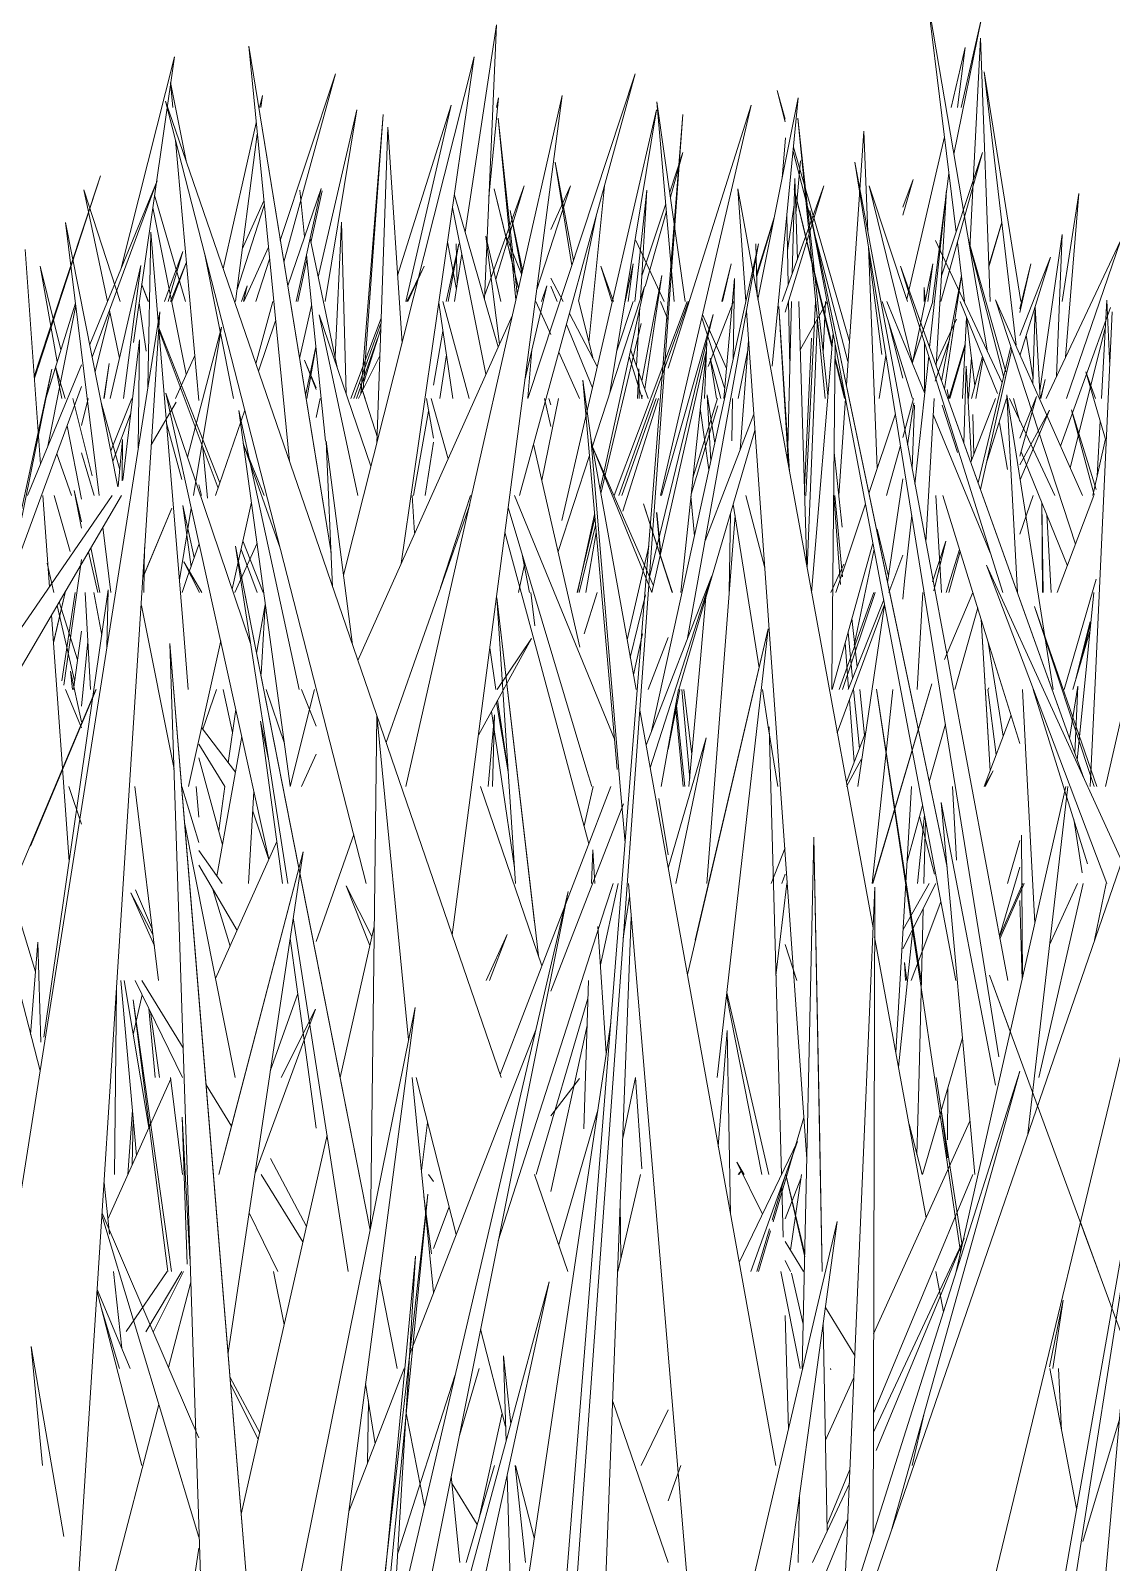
# Model space of a CAD drawing. Header units: millimetres. Extents: x -9575 to 27274, y -4387 to 11354.
# Drawn here: x -6081.56 to -6050.8, y 3072.07 to 3115.64 of the extents above; entities that cross this region are included whole.
import ezdxf

# ---------------------------------------------------------------- set-up
doc = ezdxf.new("R2010")
doc.units = ezdxf.units.MM
doc.layers.add('G-IMPT', color=8, linetype='Continuous', lineweight=9)

# ---------------------------------------------------------------- blocks, each defined once
blk = doc.blocks.new('Grass Array - 25_dwg-V14-North')
at = {"layer": 'G-IMPT'}
for p, q in [((-6075.496, 3107.931), (-6074.794, 3109.48)), ((-6077.753, 3107.931), (-6077.231, 3109.353)), ((-6077.649, 3107.931), (-6077.231, 3109.353)), ((-6077.576, 3107.931), (-6077.132, 3109.035)), ((-6077.539, 3107.931), (-6077.132, 3109.035)), ((-6075.156, 3107.931), (-6074.761, 3109.135)), ((-6079.279, 3103.69), (-6078.684, 3105.172)), ((-6079.218, 3103.382), (-6078.712, 3104.753))]:
    blk.add_line(p, q, dxfattribs=at)
blk = doc.blocks.new('Grass Array - 25_dwg-V15-North')
at = {"layer": 'G-IMPT'}
for p, q in [((-6055.223, 3109.909), (-6056.036, 3116.557)), ((-6054.329, 3106.499), (-6056.036, 3116.557)), ((-6069.197, 3109.907), (-6068.307, 3115.803)), ((-6068.646, 3107.999), (-6068.307, 3115.803)), ((-6054.963, 3115.158), (-6055.36, 3113.449)), ((-6054.963, 3115.158), (-6055.184, 3113.449)), ((-6054.529, 3115.423), (-6054.83, 3109.453)), ((-6054.83, 3109.453), (-6054.529, 3115.423)), ((-6054.529, 3115.423), (-6054.256, 3107.931)), ((-6054.42, 3114.471), (-6053.513, 3106.692)), ((-6054.42, 3114.471), (-6053.381, 3107.931)), ((-6077.518, 3113.449), (-6077.582, 3114.165)), ((-6077.135, 3111.931), (-6077.582, 3114.165)), ((-6060.316, 3113.932), (-6060.083, 3113.043)), ((-6060.316, 3113.932), (-6060.083, 3113.125)), ((-6062.934, 3107.931), (-6063.736, 3113.614)), ((-6063.246, 3107.931), (-6063.736, 3113.614)), ((-6071.712, 3103.893), (-6071.396, 3112.896)), ((-6070.991, 3106.75), (-6071.396, 3112.896)), ((-6076.776, 3105.114), (-6077.435, 3112.518)), ((-6060.081, 3112.592), (-6060.174, 3111.441)), ((-6057.849, 3112.779), (-6058.346, 3105.552)), ((-6057.849, 3112.779), (-6057.734, 3109.918)), ((-6055.554, 3112.614), (-6056.627, 3107.997)), ((-6059.864, 3112.204), (-6058.3, 3106.223)), ((-6059.853, 3112.323), (-6058.261, 3106.797)), ((-6059.782, 3110.445), (-6059.654, 3111.934)), ((-6065.674, 3106.77), (-6065.23, 3111.223)), ((-6059.884, 3108.726), (-6059.813, 3111.437)), ((-6059.741, 3109.124), (-6059.813, 3111.437)), ((-6056.464, 3106.195), (-6057.698, 3111.221)), ((-6056.605, 3107.931), (-6057.698, 3111.221)), ((-6055.426, 3111.57), (-6055.896, 3107.931)), ((-6079.374, 3107.931), (-6080.051, 3111.113)), ((-6079.015, 3107.931), (-6080.051, 3111.113)), ((-6073.587, 3109.616), (-6073.264, 3111.084)), ((-6065.965, 3107.942), (-6065.466, 3110.365)), ((-6060.898, 3108.733), (-6060.391, 3110.356)), ((-6060.039, 3110.402), (-6060, 3108.404)), ((-6060.019, 3109.38), (-6059.832, 3110.685)), ((-6072.896, 3106.359), (-6072.718, 3110.195)), ((-6072.583, 3105.316), (-6072.718, 3110.195)), ((-6067.587, 3108.707), (-6068.053, 3109.856)), ((-6060.895, 3108.651), (-6060.409, 3110.265)), ((-6052.84, 3105.39), (-6052.2, 3109.839)), ((-6052.363, 3105.807), (-6052.2, 3109.839)), ((-6057.717, 3109.497), (-6057.465, 3103.192)), ((-6054.982, 3107.931), (-6055.187, 3109.61)), ((-6054.868, 3109.678), (-6053.807, 3105.936)), ((-6054.853, 3109.588), (-6053.869, 3105.776)), ((-6052.663, 3105.172), (-6050.542, 3109.662)), ((-6052.082, 3105.172), (-6050.542, 3109.662)), ((-6075.785, 3105.172), (-6076.614, 3109.318)), ((-6073.958, 3107.931), (-6073.697, 3109.116)), ((-6069.496, 3107.931), (-6069.29, 3109.296)), ((-6057.709, 3109.285), (-6057.334, 3106.428)), ((-6080.7, 3106.558), (-6081.293, 3108.938)), ((-6080.807, 3106.215), (-6081.293, 3108.938)), ((-6078.42, 3108.96), (-6079.299, 3105.172)), ((-6079.299, 3105.172), (-6078.42, 3108.96)), ((-6078.42, 3108.96), (-6078.913, 3105.172)), ((-6070.857, 3107.931), (-6070.357, 3108.938)), ((-6070.825, 3107.931), (-6070.357, 3108.938)), ((-6079.032, 3106.322), (-6079.319, 3107.673)), ((-6066.759, 3106.994), (-6067.183, 3107.931)), ((-6065.565, 3106.332), (-6065.962, 3107.931)), ((-6060.024, 3103.415), (-6059.905, 3107.931)), ((-6059.99, 3107.931), (-6059.954, 3106.067)), ((-6059.469, 3100.385), (-6059.703, 3107.931)), ((-6059.661, 3106.56), (-6058.895, 3107.931)), ((-6059.5, 3102.413), (-6059.22, 3107.931)), ((-6052.974, 3107.781), (-6053.036, 3105.588)), ((-6052.974, 3107.781), (-6052.828, 3105.172)), ((-6057.134, 3107.319), (-6056.743, 3105.75)), ((-6056.743, 3105.75), (-6057.134, 3107.319)), ((-6055.784, 3106.209), (-6055.213, 3107.434)), ((-6054.929, 3107.492), (-6055.045, 3105.172)), ((-6055.045, 3105.172), (-6054.929, 3107.492)), ((-6054.689, 3105.536), (-6054.928, 3107.49)), ((-6078.941, 3102.854), (-6078.46, 3106.841)), ((-6078.498, 3103.766), (-6078.46, 3106.841)), ((-6077.095, 3103.507), (-6076.133, 3107.201)), ((-6076.929, 3102.413), (-6076.133, 3107.201)), ((-6055.815, 3105.67), (-6055.411, 3106.854)), ((-6053.23, 3106.976), (-6053.032, 3105.73)), ((-6073.736, 3105.255), (-6073.442, 3106.644)), ((-6073.697, 3105.172), (-6073.441, 3106.637)), ((-6072.227, 3105.172), (-6071.625, 3106.384)), ((-6069.912, 3105.172), (-6069.725, 3106.412)), ((-6065.936, 3105.172), (-6066.531, 3106.488)), ((-6062.387, 3105.172), (-6062.315, 3106.767)), ((-6057.218, 3106.398), (-6057.412, 3105.172)), ((-6079.474, 3105.172), (-6079.326, 3106.166)), ((-6079.466, 3105.172), (-6079.326, 3106.166)), ((-6073.438, 3105.433), (-6073.766, 3106.267)), ((-6073.438, 3105.482), (-6073.766, 3106.267)), ((-6064.286, 3105.172), (-6064.256, 3106.022)), ((-6064.239, 3105.172), (-6064.256, 3106.022)), ((-6054.788, 3106.344), (-6054.869, 3105.172)), ((-6071.676, 3104.037), (-6072.184, 3105.602)), ((-6072.184, 3105.602), (-6072.041, 3105.172)), ((-6052.823, 3105.172), (-6052.687, 3105.712)), ((-6052.809, 3105.172), (-6052.687, 3105.712)), ((-6079.808, 3102.978), (-6080.355, 3105.172)), ((-6067.014, 3102.847), (-6066.535, 3105.172)), ((-6066.94, 3105.172), (-6066.759, 3104.378)), ((-6066.81, 3105.172), (-6066.759, 3104.997)), ((-6066.759, 3104.997), (-6066.81, 3105.172)), ((-6062.713, 3102.917), (-6062.009, 3105.172)), ((-6058.372, 3105.172), (-6058.562, 3102.413)), ((-6055.428, 3105.172), (-6055.477, 3105.434)), ((-6055.426, 3105.172), (-6055.477, 3105.434)), ((-6053.59, 3105.172), (-6053.405, 3104.52)), ((-6052.814, 3105.172), (-6052.815, 3105.256)), ((-6052.814, 3105.172), (-6052.815, 3105.256)), ((-6062.763, 3102.448), (-6062.005, 3104.967)), ((-6062.258, 3103.147), (-6062.504, 3104.886)), ((-6055.179, 3103.642), (-6055.624, 3104.98)), ((-6054.745, 3104.715), (-6054.72, 3103.588)), ((-6054.72, 3103.588), (-6054.745, 3104.715)), ((-6077.692, 3104.474), (-6077.26, 3102.871)), ((-6053.985, 3104.478), (-6053.762, 3103.159)), ((-6076.529, 3102.339), (-6076.656, 3103.766)), ((-6070.329, 3102.413), (-6070.1, 3103.932)), ((-6080.399, 3102.413), (-6080.818, 3103.602)), ((-6076.701, 3102.413), (-6076.776, 3102.716)), ((-6080.433, 3100.817), (-6080.888, 3102.413)), ((-6077.328, 3100.018), (-6076.988, 3102.059)), ((-6076.905, 3100.649), (-6077.229, 3102.13)), ((-6077.229, 3102.13), (-6076.996, 3100.383)), ((-6070.635, 3101.35), (-6070.705, 3102.413)), ((-6062.671, 3101.262), (-6062.769, 3102.395)), ((-6053.405, 3101.315), (-6053.029, 3102.413)), ((-6052.763, 3099.654), (-6052.787, 3102.214)), ((-6052.749, 3099.654), (-6052.779, 3102.194)), ((-6052.644, 3101.862), (-6052.521, 3099.654)), ((-6075.748, 3099.654), (-6075.116, 3101.058)), ((-6080.897, 3099.654), (-6081.092, 3100.486)), ((-6080.62, 3097.015), (-6080.114, 3100.593)), ((-6067.499, 3100.495), (-6067.672, 3099.654)), ((-6080.912, 3098.224), (-6080.58, 3099.654)), ((-6080.58, 3099.654), (-6080.898, 3098.283)), ((-6080.227, 3097.739), (-6080.747, 3099.389)), ((-6080.672, 3097.142), (-6080.297, 3099.654)), ((-6080.308, 3097.154), (-6080.809, 3099.282)), ((-6080.344, 3096.895), (-6080.114, 3098.551)), ((-6051.814, 3097.199), (-6051.409, 3098.819)), ((-6051.686, 3097.63), (-6051.394, 3098.783)), ((-6080.114, 3096.419), (-6079.93, 3098.266)), ((-6053.883, 3095.566), (-6054.314, 3098.246)), ((-6080.372, 3096.895), (-6080.424, 3097.415)), ((-6080.114, 3095.975), (-6080.424, 3097.415)), ((-6076.661, 3095.763), (-6076.275, 3096.895)), ((-6075.814, 3095.67), (-6076.082, 3096.895)), ((-6054.083, 3095.035), (-6054.32, 3096.895)), ((-6054.294, 3096.94), (-6054.313, 3096.895)), ((-6054.313, 3096.895), (-6054.294, 3096.94)), ((-6054.294, 3096.94), (-6054.308, 3096.895))]:
    blk.add_line(p, q, dxfattribs=at)
blk = doc.blocks.new('Grass Array - 25_dwg-V17-North')
at = {"layer": 'G-IMPT'}
for p in [(-7247.874, 3105.172), (-7247.866, 3105.172)]:
    blk.add_line(p, (-7247.726, 3106.166), dxfattribs=at)
blk = doc.blocks.new('Grass Array - Grass Array-440235-North')
for name, p in [('Grass Array - 25_dwg-V14-North', (0, 0)), ('Grass Array - 25_dwg-V15-North', (0, 0)), ('Grass Array - 25_dwg-V17-North', (1168.4, 0))]:
    blk.add_blockref(name, p)
blk = doc.blocks.new('Grass Array - 25_dwg-V29-North')
at = {"layer": 'G-IMPT'}
for p, q in [((-6081.37, 3106.067), (-6079.574, 3111.512)), ((-6081.359, 3106.036), (-6079.574, 3111.512)), ((-6059.324, 3109.05), (-6059.834, 3111.141)), ((-6059.319, 3108.992), (-6059.834, 3111.141))]:
    blk.add_line(p, q, dxfattribs=at)
blk = doc.blocks.new('Grass Array - 25_dwg-V33-North')
at = {"layer": 'G-IMPT'}
for p, q in [((-6081.457, 3105.803), (-6079.574, 3111.512)), ((-6081.453, 3105.748), (-6079.574, 3111.512)), ((-6059.324, 3109.05), (-6059.834, 3111.141)), ((-6059.319, 3108.992), (-6059.834, 3111.141)), ((-6058.756, 3106.648), (-6059.064, 3107.931)), ((-6058.752, 3106.702), (-6059.051, 3107.931)), ((-6058.378, 3105.172), (-6058.671, 3106.373)), ((-6058.402, 3105.172), (-6058.672, 3106.298))]:
    blk.add_line(p, q, dxfattribs=at)
blk = doc.blocks.new('Grass Array - 25_dwg-V35-North')
at = {"layer": 'G-IMPT'}
for p, q in [((-7249.857, 3105.803), (-7247.974, 3111.512)), ((-7249.853, 3105.748), (-7247.974, 3111.512)), ((-7227.724, 3109.05), (-7228.234, 3111.141)), ((-7227.719, 3108.992), (-7228.234, 3111.141)), ((-7227.156, 3106.648), (-7227.464, 3107.931)), ((-7227.152, 3106.702), (-7227.451, 3107.931)), ((-7228.393, 3103.249), (-7228.632, 3107.144)), ((-7228.366, 3103.097), (-7228.63, 3107.15)), ((-7226.778, 3105.172), (-7227.071, 3106.373)), ((-7226.802, 3105.172), (-7227.072, 3106.298))]:
    blk.add_line(p, q, dxfattribs=at)
blk = doc.blocks.new('Grass Array - Grass Array-440908-North')
for name, p in [('Grass Array - 25_dwg-V33-North', (0, 0)), ('Grass Array - 25_dwg-V35-North', (1168.4, 0)), ('Grass Array - 25_dwg-V35-North', (1168.4, 0)), ('Grass Array - 25_dwg-V29-North', (0, 0))]:
    blk.add_blockref(name, p)
blk = doc.blocks.new('Grass Array - 25_dwg-V39-North')
at = {"layer": 'G-IMPT'}
for p, q in [((-6067.854, 3109.05), (-6068.365, 3111.141)), ((-6067.849, 3108.992), (-6068.365, 3111.141)), ((-6054.293, 3108.958), (-6053.921, 3110.193)), ((-6054.292, 3108.922), (-6053.919, 3110.179)), ((-6055.434, 3105.172), (-6054.967, 3106.721)), ((-6055.405, 3105.172), (-6054.972, 3106.63))]:
    blk.add_line(p, q, dxfattribs=at)
blk = doc.blocks.new('Grass Array - 25_dwg-V43-North')
at = {"layer": 'G-IMPT'}
for p, q in [((-6067.854, 3109.05), (-6068.365, 3111.141)), ((-6067.849, 3108.992), (-6068.365, 3111.141)), ((-6054.293, 3108.958), (-6053.921, 3110.193)), ((-6054.292, 3108.922), (-6053.919, 3110.179)), ((-6055.434, 3105.172), (-6054.967, 3106.721)), ((-6055.405, 3105.172), (-6054.972, 3106.63))]:
    blk.add_line(p, q, dxfattribs=at)
blk = doc.blocks.new('Grass Array - 25_dwg-V45-North')
at = {"layer": 'G-IMPT'}
for p, q in [((-6055.283, 3112.124), (-6054.499, 3115.995)), ((-6055.082, 3113.449), (-6054.499, 3115.995)), ((-6078.982, 3108.883), (-6077.464, 3114.893)), ((-6078.636, 3106.766), (-6077.464, 3114.893)), ((-6074.455, 3109.669), (-6072.885, 3114.409)), ((-6074.355, 3109.057), (-6072.885, 3114.409)), ((-6075.044, 3113.449), (-6074.966, 3113.795)), ((-6075.011, 3113.449), (-6074.966, 3113.795)), ((-6073.376, 3108.623), (-6072.277, 3113.389)), ((-6073.179, 3107.931), (-6072.277, 3113.389)), ((-6069.589, 3113.519), (-6071.118, 3108.677)), ((-6069.589, 3113.519), (-6070.884, 3107.931)), ((-6068.52, 3110.909), (-6068.246, 3113.73)), ((-6068.303, 3113.449), (-6068.246, 3113.73)), ((-6076.081, 3108.866), (-6075.142, 3113.019)), ((-6072.159, 3105.31), (-6071.527, 3113.255)), ((-6072.093, 3105.443), (-6071.527, 3113.255)), ((-6067.75, 3107.984), (-6068.255, 3113.152)), ((-6067.714, 3108.147), (-6068.255, 3113.152)), ((-6075.734, 3107.931), (-6075.11, 3112.696)), ((-6063.374, 3111.047), (-6062.998, 3112.173)), ((-6063.354, 3110.905), (-6062.998, 3112.173)), ((-6066.161, 3108.956), (-6066.634, 3111.895)), ((-6066.112, 3109.103), (-6066.634, 3111.895)), ((-6068.642, 3108.091), (-6067.515, 3111.228)), ((-6068.326, 3108.572), (-6067.515, 3111.228)), ((-6056.743, 3110.394), (-6056.449, 3111.403)), ((-6056.743, 3110.621), (-6056.449, 3111.403)), ((-6077.157, 3107.931), (-6078.031, 3110.96)), ((-6075.539, 3109.421), (-6074.923, 3110.795)), ((-6067.675, 3108.316), (-6068.365, 3111.141)), ((-6067.681, 3108.292), (-6068.365, 3111.141)), ((-6064.366, 3107.931), (-6064.026, 3111.105)), ((-6064.208, 3108.006), (-6064.026, 3111.105)), ((-6064.169, 3108.663), (-6063.486, 3110.711)), ((-6051.729, 3111.005), (-6052.209, 3107.931)), ((-6051.729, 3111.005), (-6052.108, 3106.348)), ((-6077.132, 3105.862), (-6078.082, 3110.608)), ((-6075.692, 3108.248), (-6074.911, 3110.668)), ((-6067.915, 3110.519), (-6067.578, 3108.745)), ((-6067.915, 3110.519), (-6067.56, 3108.824)), ((-6067.56, 3108.824), (-6067.915, 3110.519)), ((-6064.067, 3108.361), (-6063.468, 3110.499)), ((-6054.293, 3108.958), (-6053.921, 3110.193)), ((-6054.292, 3108.922), (-6053.919, 3110.179)), ((-6069.739, 3107.931), (-6069.379, 3109.575)), ((-6069.444, 3108.273), (-6069.693, 3109.632)), ((-6069.674, 3107.931), (-6069.379, 3109.575)), ((-6069.419, 3108.435), (-6069.451, 3109.577)), ((-6063.529, 3107.931), (-6064.341, 3109.666)), ((-6064.636, 3107.931), (-6064.414, 3109.008)), ((-6064.555, 3107.931), (-6064.414, 3109.008)), ((-6061.885, 3107.931), (-6061.626, 3109.007)), ((-6061.867, 3107.931), (-6061.626, 3109.007)), ((-6065.334, 3108.94), (-6065.018, 3107.931)), ((-6065.334, 3108.94), (-6064.973, 3107.931)), ((-6064.973, 3107.931), (-6065.334, 3108.94)), ((-6064.164, 3105.672), (-6063.597, 3108.673)), ((-6064.084, 3105.447), (-6063.597, 3108.673)), ((-6075.555, 3107.931), (-6075.397, 3108.378)), ((-6075.502, 3107.931), (-6075.397, 3108.378)), ((-6078.271, 3106.52), (-6078.474, 3107.892)), ((-6075.151, 3106.161), (-6074.665, 3107.931)), ((-6073.909, 3106.316), (-6073.563, 3107.816)), ((-6064.881, 3106.531), (-6064.414, 3107.931)), ((-6064.32, 3106.106), (-6064.222, 3107.768)), ((-6063.421, 3107.4), (-6063.637, 3107.931)), ((-6062.28, 3106.081), (-6061.561, 3107.931)), ((-6058.936, 3107.931), (-6059.002, 3106.465)), ((-6059.002, 3106.465), (-6058.936, 3107.931)), ((-6052.25, 3103.816), (-6050.83, 3107.759)), ((-6051.088, 3105.172), (-6050.933, 3107.971)), ((-6050.849, 3106.093), (-6050.933, 3107.971)), ((-6079.725, 3105.941), (-6079.305, 3107.605)), ((-6072.447, 3105.172), (-6071.587, 3107.463)), ((-6072.359, 3105.172), (-6071.592, 3107.312)), ((-6061.81, 3105.479), (-6062.46, 3107.472)), ((-6061.761, 3106.028), (-6062.44, 3107.56)), ((-6072.289, 3105.172), (-6071.685, 3106.882)), ((-6071.598, 3107.157), (-6072.079, 3105.635)), ((-6070.1, 3105.558), (-6069.825, 3107.088)), ((-6059.539, 3102.648), (-6059.342, 3106.889)), ((-6051.978, 3103.201), (-6050.976, 3107.179)), ((-6077.441, 3105.172), (-6076.89, 3106.402)), ((-6067.406, 3105.194), (-6067.293, 3106.563)), ((-6064.528, 3106.367), (-6064.154, 3105.172)), ((-6064.485, 3106.567), (-6063.985, 3105.172)), ((-6063.985, 3105.172), (-6064.485, 3106.567)), ((-6055.434, 3105.172), (-6054.967, 3106.721)), ((-6055.405, 3105.172), (-6054.972, 3106.63)), ((-6080.114, 3104.404), (-6079.92, 3105.172)), ((-6073.438, 3104.632), (-6073.32, 3105.172)), ((-6062.207, 3103.379), (-6062.308, 3105.278)), ((-6062.092, 3103.906), (-6062.308, 3105.278)), ((-6070.664, 3102.413), (-6070.233, 3104.813)), ((-6051.21, 3102.963), (-6051.123, 3104.543)), ((-6051.333, 3102.413), (-6050.972, 3104.026))]:
    blk.add_line(p, q, dxfattribs=at)
blk = doc.blocks.new('Grass Array - Grass Array-V47-North')
for name in ['Grass Array - 25_dwg-V45-North', 'Grass Array - 25_dwg-V39-North', 'Grass Array - 25_dwg-V39-North', 'Grass Array - 25_dwg-V43-North']:
    blk.add_blockref(name, (0, 0))
blk = doc.blocks.new('Grass Array - 25_dwg-V50-North')
at = {"layer": 'G-IMPT'}
for p, q in [((-6050.975, 3094.136), (-6045.969, 3115.995)), ((-6075.355, 3115.196), (-6074.197, 3103.389)), ((-6075.355, 3115.196), (-6073.409, 3103.251)), ((-6073.01, 3100.797), (-6075.355, 3115.196)), ((-6072.658, 3100.151), (-6068.934, 3114.893)), ((-6070.663, 3102.904), (-6068.934, 3114.893)), ((-6067.611, 3102.558), (-6064.355, 3114.409)), ((-6067.414, 3105.172), (-6064.355, 3114.409)), ((-6069.562, 3089.917), (-6066.436, 3113.795)), ((-6069.071, 3102.145), (-6066.436, 3113.795)), ((-6072.008, 3091.377), (-6077.722, 3113.635)), ((-6073.769, 3102.146), (-6077.722, 3113.635)), ((-6066.443, 3101.7), (-6063.747, 3113.389)), ((-6065.079, 3105.332), (-6063.747, 3113.389)), ((-6061.059, 3113.519), (-6063.633, 3102.413)), ((-6061.059, 3113.519), (-6063.421, 3106.038)), ((-6060.863, 3107.995), (-6059.716, 3113.73)), ((-6060.456, 3106.096), (-6059.716, 3113.73)), ((-6067.719, 3048), (-6062.997, 3113.255)), ((-6063.911, 3101.758), (-6062.997, 3113.255)), ((-6058.946, 3105.172), (-6059.725, 3113.152)), ((-6058.871, 3105.257), (-6059.725, 3113.152)), ((-6055.658, 3107.931), (-6054.468, 3112.173)), ((-6055.639, 3108.663), (-6054.468, 3112.173)), ((-6054.004, 3086.445), (-6058.104, 3111.895)), ((-6055.994, 3100.606), (-6058.104, 3111.895)), ((-6081.457, 3105.803), (-6079.574, 3111.512)), ((-6081.453, 3105.748), (-6079.574, 3111.512)), ((-6079.878, 3106.708), (-6077.961, 3111.365)), ((-6079.807, 3106.349), (-6077.961, 3111.365)), ((-6074.245, 3108.381), (-6073.292, 3111.151)), ((-6074.007, 3107.931), (-6073.292, 3111.151)), ((-6067.162, 3108.248), (-6066.2, 3111.226)), ((-6066.759, 3109.978), (-6066.2, 3111.226)), ((-6060.17, 3107.931), (-6058.985, 3111.228)), ((-6060.083, 3107.631), (-6058.985, 3111.228)), ((-6073.765, 3109.776), (-6073.901, 3111.098)), ((-6068.254, 3106.64), (-6069.501, 3110.96)), ((-6061.21, 3107.931), (-6061.439, 3111.137)), ((-6059.398, 3099.996), (-6061.439, 3111.137)), ((-6058.752, 3106.702), (-6059.834, 3111.141)), ((-6058.756, 3106.648), (-6059.834, 3111.141)), ((-6055.976, 3106.626), (-6055.496, 3111.105)), ((-6055.79, 3106.106), (-6055.496, 3111.105)), ((-6068.602, 3105.862), (-6069.552, 3110.608)), ((-6059.385, 3110.519), (-6055.23, 3088.618)), ((-6059.385, 3110.519), (-6057.071, 3099.45)), ((-6055.481, 3091.842), (-6059.385, 3110.519)), ((-6079.613, 3102.413), (-6080.568, 3110.184)), ((-6079.074, 3102.66), (-6080.568, 3110.184)), ((-6078.224, 3105.504), (-6078.135, 3109.904)), ((-6077.231, 3098.83), (-6078.135, 3109.904)), ((-6081.278, 3103.308), (-6081.716, 3109.413)), ((-6072.825, 3106.022), (-6073.609, 3109.722)), ((-6068.218, 3106.72), (-6068.605, 3109.789)), ((-6068.179, 3107.931), (-6068.605, 3109.789)), ((-6063.247, 3098.636), (-6060.849, 3109.575)), ((-6062.863, 3098.352), (-6060.849, 3109.575)), ((-6060.88, 3108.087), (-6060.921, 3109.577)), ((-6053.924, 3105.635), (-6055.811, 3109.666)), ((-6073.165, 3103.957), (-6073.712, 3109.261)), ((-6056.466, 3106.186), (-6055.883, 3109.008)), ((-6056.025, 3107.931), (-6055.883, 3109.008)), ((-6053.405, 3106.969), (-6052.539, 3109.198)), ((-6053.405, 3107.625), (-6053.096, 3109.007)), ((-6053.405, 3107.723), (-6053.096, 3109.007)), ((-6053.404, 3106.418), (-6052.539, 3109.198)), ((-6066.408, 3107.931), (-6066.759, 3108.596)), ((-6061.837, 3105.172), (-6061.532, 3108.588)), ((-6061.569, 3106.288), (-6061.532, 3108.588)), ((-6056.804, 3108.94), (-6053.895, 3099.654)), ((-6056.804, 3108.94), (-6052.954, 3098.184)), ((-6051.591, 3094.376), (-6056.804, 3108.94)), ((-6055.634, 3105.672), (-6055.067, 3108.673)), ((-6055.554, 3105.447), (-6055.067, 3108.673)), ((-6078.209, 3107.931), (-6078.409, 3108.437)), ((-6078.219, 3107.931), (-6078.409, 3108.437)), ((-6067.496, 3105.698), (-6066.867, 3108.378)), ((-6067.025, 3107.931), (-6066.867, 3108.378)), ((-6066.58, 3107.931), (-6066.759, 3108.368)), ((-6065.582, 3103.787), (-6064.092, 3108.361)), ((-6065.355, 3102.587), (-6064.092, 3108.361)), ((-6056.129, 3108.33), (-6056.128, 3107.931)), ((-6056.129, 3108.33), (-6056.107, 3107.931)), ((-6081.132, 3105.172), (-6080.286, 3107.889)), ((-6081.068, 3103.816), (-6080.277, 3107.821)), ((-6069.542, 3105.172), (-6069.944, 3107.892)), ((-6069.084, 3105.172), (-6069.827, 3107.931)), ((-6064.953, 3102.413), (-6062.881, 3107.931)), ((-6064.817, 3102.413), (-6062.841, 3107.931)), ((-6059.469, 3083.534), (-6061.191, 3107.667)), ((-6059.993, 3103.249), (-6060.272, 3107.791)), ((-6059.966, 3103.097), (-6060.272, 3107.791)), ((-6056.465, 3105.172), (-6057.325, 3107.931)), ((-6056.116, 3105.317), (-6057.192, 3107.931)), ((-6056.469, 3106.176), (-6055.884, 3107.931)), ((-6054.047, 3105.319), (-6055.107, 3107.931)), ((-6051.827, 3101.026), (-6054.097, 3107.982)), ((-6051.629, 3102.413), (-6054.097, 3107.982)), ((-6087.296, 3048), (-6077.887, 3107.637)), ((-6078.569, 3096.979), (-6077.887, 3107.637)), ((-6075.08, 3105.955), (-6074.589, 3107.382)), ((-6072.247, 3102.413), (-6073.349, 3107.553)), ((-6071.875, 3103.249), (-6073.349, 3107.553)), ((-6072.247, 3097.72), (-6067.851, 3107.54)), ((-6065.573, 3105.473), (-6066.314, 3107.28)), ((-6065.433, 3106.082), (-6066.228, 3107.59)), ((-6065.334, 3102.471), (-6064.186, 3107.305)), ((-6063.953, 3100.05), (-6062.14, 3107.563)), ((-6063.611, 3102.413), (-6062.14, 3107.563)), ((-6059.46, 3100.336), (-6059.171, 3107.475)), ((-6051.268, 3097.083), (-6050.777, 3107.638)), ((-6076.173, 3102.776), (-6077.913, 3107.18)), ((-6076.226, 3102.622), (-6077.906, 3107.096)), ((-6061.369, 3103.717), (-6061.131, 3106.828)), ((-6059.334, 3099.654), (-6058.724, 3107.037)), ((-6063.878, 3099.654), (-6062.327, 3106.548)), ((-6063.061, 3099.654), (-6062.327, 3106.548)), ((-6061.428, 3105.172), (-6061.153, 3106.546)), ((-6058.756, 3097.151), (-6058.668, 3106.742)), ((-6058.378, 3105.172), (-6058.671, 3106.373)), ((-6056.393, 3102.737), (-6056.002, 3106.38)), ((-6056.126, 3106.774), (-6056.122, 3105.332)), ((-6054.783, 3105.172), (-6054.473, 3106.37)), ((-6054.596, 3102.772), (-6053.663, 3106.652)), ((-6054.531, 3102.589), (-6053.639, 3106.579)), ((-6082.882, 3097.119), (-6080.961, 3106.01)), ((-6082.713, 3097.364), (-6080.961, 3106.01)), ((-6081.646, 3102.413), (-6080.114, 3106.135)), ((-6080.675, 3105.172), (-6080.852, 3106.074)), ((-6080.58, 3105.172), (-6080.852, 3106.074)), ((-6062.037, 3105.172), (-6062.218, 3106.321)), ((-6061.92, 3105.172), (-6062.218, 3106.321)), ((-6058.402, 3105.172), (-6058.672, 3106.298)), ((-6054.939, 3106.098), (-6055.001, 3103.903)), ((-6054.939, 3106.098), (-6054.78, 3103.433)), ((-6054.78, 3103.433), (-6054.939, 3106.098)), ((-6054.662, 3105.172), (-6054.453, 3106.319)), ((-6051.252, 3105.172), (-6051.529, 3105.934)), ((-6050.949, 3103.947), (-6051.529, 3105.934)), ((-6082.09, 3100.144), (-6080.114, 3105.515)), ((-6065.62, 3104.051), (-6065.85, 3105.693)), ((-6064.864, 3094.62), (-6065.85, 3105.693)), ((-6079.55, 3105.056), (-6079.025, 3103.144)), ((-6079.025, 3103.144), (-6079.55, 3105.056)), ((-6078.129, 3103.857), (-6077.42, 3105.069)), ((-6077.711, 3105.328), (-6074.778, 3092.066)), ((-6077.711, 3105.328), (-6075.3, 3098.204)), ((-6070.1, 3104.048), (-6070.296, 3105.172)), ((-6069.677, 3103.462), (-6070.163, 3105.172)), ((-6064.735, 3102.413), (-6063.759, 3105.172)), ((-6063.695, 3105.172), (-6064.706, 3101.97)), ((-6064.155, 3105.266), (-6064.177, 3105.172)), ((-6064.155, 3105.266), (-6064.167, 3105.172)), ((-6061.608, 3103.969), (-6061.588, 3105.172)), ((-6056.743, 3104.061), (-6056.432, 3105.172)), ((-6056.428, 3105.054), (-6056.602, 3103.859)), ((-6056.602, 3103.859), (-6056.428, 3105.054)), ((-6056.085, 3101.089), (-6055.845, 3105.172)), ((-6054.807, 3103.362), (-6054.104, 3105.172)), ((-6054.368, 3103.318), (-6053.791, 3105.172)), ((-6053.48, 3099.654), (-6053.778, 3105.278)), ((-6052.457, 3096.895), (-6053.778, 3105.278)), ((-6052.415, 3102.413), (-6053.707, 3105.172)), ((-6053.405, 3103.531), (-6052.931, 3105.233)), ((-6053.405, 3104.049), (-6052.931, 3105.233)), ((-6076.298, 3102.413), (-6075.464, 3104.838)), ((-6073.917, 3096.895), (-6075.634, 3104.835)), ((-6074.171, 3094.158), (-6075.634, 3104.835)), ((-6062.365, 3101.126), (-6060.981, 3104.727)), ((-6057.704, 3102.476), (-6056.95, 3104.734)), ((-6056.407, 3104.986), (-6056.475, 3103.18)), ((-6054.249, 3100.781), (-6055.871, 3104.722)), ((-6053.405, 3103.283), (-6052.562, 3104.845)), ((-6053.397, 3102.863), (-6052.562, 3104.845)), ((-6051.24, 3102.584), (-6051.943, 3104.853)), ((-6051.298, 3102.431), (-6051.943, 3104.853)), ((-6080.114, 3102.31), (-6080.524, 3104.401)), ((-6063.115, 3096.895), (-6060.948, 3104.263)), ((-6078.944, 3104.011), (-6079.07, 3102.667)), ((-6078.944, 3104.011), (-6078.957, 3102.831)), ((-6078.957, 3102.831), (-6078.944, 3104.011)), ((-6075.514, 3103.895), (-6074.456, 3100.913)), ((-6075.514, 3103.895), (-6074.91, 3102.413)), ((-6072.966, 3099.81), (-6073.151, 3103.957)), ((-6072.4, 3098.167), (-6073.151, 3103.957)), ((-6065.927, 3098.102), (-6067.249, 3103.873)), ((-6064.771, 3094.036), (-6065.619, 3104.051)), ((-6064.33, 3096.895), (-6065.619, 3104.051)), ((-6065.573, 3103.795), (-6063.886, 3099.654)), ((-6065.573, 3103.795), (-6063.836, 3099.842)), ((-6057.205, 3102.413), (-6056.806, 3103.837)), ((-6079.748, 3102.413), (-6080.114, 3103.625)), ((-6066.55, 3100.818), (-6065.66, 3103.55)), ((-6058.466, 3101.512), (-6058.696, 3103.642)), ((-6052.057, 3100.415), (-6053.371, 3103.653)), ((-6073.01, 3100.797), (-6073.409, 3103.251)), ((-6070.663, 3102.904), (-6071.013, 3100.476)), ((-6056.743, 3102.889), (-6057.173, 3099.936)), ((-6057.173, 3099.936), (-6056.743, 3102.889)), ((-6080.114, 3101.669), (-6080.318, 3102.557)), ((-6080.114, 3101.484), (-6080.318, 3102.557)), ((-6067.611, 3102.558), (-6067.65, 3102.413)), ((-6083.539, 3094.623), (-6078.975, 3102.413)), ((-6083.452, 3096.289), (-6079.244, 3102.413)), ((-6081.027, 3099.818), (-6081.213, 3102.413)), ((-6078.371, 3100.07), (-6077.541, 3102.057)), ((-6078.371, 3100.081), (-6077.541, 3102.057)), ((-6075.824, 3099.754), (-6075.276, 3102.222)), ((-6073.769, 3102.146), (-6068.166, 3085.859)), ((-6069.071, 3102.145), (-6070.883, 3094.136)), ((-6070.589, 3097.815), (-6069.063, 3102.145)), ((-6069.892, 3099.794), (-6069.046, 3102.413)), ((-6065.73, 3094.595), (-6067.971, 3102.069)), ((-6064.941, 3095.484), (-6067.789, 3102.413)), ((-6063.306, 3099.654), (-6064.117, 3102.174)), ((-6063.297, 3099.654), (-6064.117, 3102.174)), ((-6060.832, 3097.517), (-6061.564, 3102.168)), ((-6060.669, 3100.353), (-6061.204, 3102.413)), ((-6058.509, 3099.884), (-6058.703, 3102.413)), ((-6058.451, 3100.098), (-6058.677, 3102.413)), ((-6058.258, 3100.815), (-6057.803, 3102.18)), ((-6055.796, 3102.413), (-6055.641, 3099.654)), ((-6054.306, 3098.246), (-6055.605, 3102.413)), ((-6052.344, 3099.654), (-6051.304, 3102.413)), ((-6063.911, 3101.758), (-6068.17, 3048.148)), ((-6066.003, 3099.654), (-6065.501, 3101.768)), ((-6065.996, 3099.654), (-6065.51, 3101.875)), ((-6065.953, 3099.654), (-6065.482, 3101.56)), ((-6063.631, 3100.753), (-6063.745, 3101.928)), ((-6063.625, 3100.777), (-6063.744, 3101.933)), ((-6062.314, 3091.377), (-6061.513, 3101.842)), ((-6061.678, 3099.688), (-6061.641, 3101.906)), ((-6056.688, 3099.977), (-6056.487, 3101.857)), ((-6079.274, 3099.654), (-6079.502, 3101.513)), ((-6074.94, 3099.654), (-6075.52, 3101.122)), ((-6067.233, 3098.294), (-6068.062, 3101.375)), ((-6065.76, 3099.654), (-6065.465, 3101.363)), ((-6057.146, 3100.119), (-6057.473, 3101.459)), ((-6079.65, 3099.654), (-6079.916, 3100.808)), ((-6079.593, 3099.654), (-6079.843, 3100.931)), ((-6078.342, 3099.654), (-6078.316, 3100.936)), ((-6077.101, 3100.078), (-6076.776, 3101.024)), ((-6075.73, 3100.971), (-6074.238, 3091.377)), ((-6075.73, 3100.971), (-6073.832, 3091.327)), ((-6071.899, 3081.511), (-6075.73, 3100.971)), ((-6075.112, 3099.654), (-6075.573, 3100.883)), ((-6067.585, 3100.78), (-6067.359, 3099.654)), ((-6063.966, 3100.975), (-6064.584, 3098.307)), ((-6058.753, 3096.895), (-6057.588, 3101.049)), ((-6058.258, 3100.815), (-6058.645, 3099.654)), ((-6058.122, 3098.158), (-6057.558, 3100.892)), ((-6057.136, 3099.654), (-6056.743, 3100.72)), ((-6055.894, 3099.962), (-6055.514, 3101.119)), ((-6055.853, 3099.699), (-6055.514, 3101.119)), ((-6055.508, 3099.654), (-6055.127, 3100.879)), ((-6055.43, 3099.654), (-6055.109, 3100.821)), ((-6076.75, 3099.654), (-6077.198, 3100.532)), ((-6076.692, 3099.654), (-6077.198, 3100.532)), ((-6058.783, 3099.654), (-6058.418, 3100.461)), ((-6055.994, 3100.606), (-6053.755, 3088.618)), ((-6054.362, 3100.435), (-6050.931, 3091.377)), ((-6054.362, 3100.435), (-6050.51, 3092.011)), ((-6084.85, 3099.835), (-6081.293, 3086.049)), ((-6077.101, 3100.078), (-6077.247, 3099.654)), ((-6064.044, 3095.308), (-6062.172, 3100.132)), ((-6063.929, 3094.665), (-6062.172, 3100.132)), ((-6059.398, 3099.996), (-6057.587, 3090.113)), ((-6056.688, 3099.977), (-6056.743, 3099.465)), ((-6051.235, 3100.038), (-6052.152, 3096.895)), ((-6081.187, 3087.005), (-6079.351, 3099.731)), ((-6079.855, 3096.895), (-6080.007, 3099.654)), ((-6079.536, 3098.446), (-6079.766, 3099.654)), ((-6079.392, 3098.102), (-6079.351, 3099.731)), ((-6068.296, 3099.501), (-6067.764, 3091.377)), ((-6068.296, 3099.501), (-6067.219, 3090.268)), ((-6067.108, 3089.319), (-6068.296, 3099.501)), ((-6067.209, 3098.707), (-6067.328, 3099.654)), ((-6065.809, 3098.477), (-6065.437, 3099.654)), ((-6064.494, 3097.806), (-6064.065, 3099.586)), ((-6062.5, 3097.771), (-6062.343, 3099.521)), ((-6058.549, 3096.895), (-6057.566, 3099.654)), ((-6058.451, 3096.895), (-6057.527, 3099.654)), ((-6058.295, 3096.895), (-6057.283, 3099.443)), ((-6055.481, 3091.841), (-6057.071, 3099.45)), ((-6056.331, 3096.895), (-6056.169, 3099.654)), ((-6055.55, 3097.751), (-6054.749, 3099.654)), ((-6051.305, 3099.654), (-6051.773, 3094.885)), ((-6080.465, 3092.008), (-6080.969, 3099.01)), ((-6078.404, 3099.282), (-6077.48, 3094.626)), ((-6075.13, 3097.925), (-6074.886, 3099.301)), ((-6075.004, 3097.331), (-6074.886, 3099.301)), ((-6058.604, 3095.665), (-6057.26, 3099.317)), ((-6058.016, 3094.136), (-6057.265, 3099.304)), ((-6057.265, 3099.304), (-6057.865, 3095.173)), ((-6055.256, 3096.895), (-6054.608, 3099.216)), ((-6051.22, 3094.136), (-6052.988, 3099.257)), ((-6051.295, 3094.136), (-6052.988, 3099.257)), ((-6077.231, 3098.83), (-6077.073, 3096.895)), ((-6063.247, 3098.636), (-6063.889, 3095.709)), ((-6062.871, 3088.791), (-6060.574, 3098.622)), ((-6060.574, 3098.622), (-6062.644, 3089.763)), ((-6060.574, 3098.622), (-6062.024, 3085.859)), ((-6058.169, 3097.211), (-6058.297, 3098.52)), ((-6058.186, 3098.917), (-6058.037, 3097.544)), ((-6054.51, 3098.899), (-6054.309, 3095.532)), ((-6054.252, 3094.585), (-6054.51, 3098.899)), ((-6051.905, 3096.895), (-6051.414, 3098.549)), ((-6077.597, 3098.2), (-6076.332, 3059.585)), ((-6077.597, 3098.2), (-6076.851, 3089.109)), ((-6073.931, 3053.507), (-6077.597, 3098.2)), ((-6077.072, 3094.136), (-6076.152, 3098.278)), ((-6068.819, 3095.595), (-6067.309, 3098.343)), ((-6068.317, 3096.895), (-6068.493, 3098.085)), ((-6068.286, 3096.895), (-6067.309, 3098.343)), ((-6065.675, 3092.51), (-6067.233, 3098.294)), ((-6064.405, 3097.312), (-6064.143, 3098.477)), ((-6063.99, 3096.895), (-6063.421, 3098.376)), ((-6058.281, 3096.929), (-6058.381, 3098.222)), ((-6054.306, 3098.246), (-6053.405, 3095.356)), ((-6051.591, 3094.376), (-6052.954, 3098.184)), ((-6070.589, 3097.815), (-6071.444, 3095.388)), ((-6062.5, 3097.771), (-6062.825, 3094.136)), ((-6082.026, 3091.377), (-6079.709, 3096.895)), ((-6078.569, 3096.979), (-6081.702, 3048)), ((-6081.561, 3092.441), (-6079.699, 3096.895)), ((-6080.114, 3095.805), (-6080.569, 3096.895)), ((-6074.856, 3096.895), (-6074.335, 3095.356)), ((-6074.177, 3094.136), (-6073.48, 3096.895)), ((-6073.438, 3095.85), (-6073.851, 3096.895)), ((-6063.619, 3094.136), (-6063.124, 3096.895)), ((-6063.083, 3096.895), (-6063.421, 3095.201)), ((-6063.028, 3096.895), (-6062.805, 3094.363)), ((-6062.967, 3096.895), (-6062.744, 3095.044)), ((-6062.744, 3095.044), (-6062.967, 3096.895)), ((-6060.568, 3095.834), (-6060.735, 3096.895)), ((-6059.824, 3048), (-6048.03, 3096.895)), ((-6058.756, 3097.151), (-6058.758, 3096.895)), ((-6057.975, 3095.216), (-6058.139, 3096.895)), ((-6057.967, 3096.895), (-6057.827, 3095.596)), ((-6057.019, 3096.895), (-6057.61, 3091.377)), ((-6057.605, 3091.377), (-6055.915, 3097.053)), ((-6057.589, 3091.377), (-6055.915, 3097.053)), ((-6056.213, 3088.618), (-6057.489, 3096.903)), ((-6056.21, 3088.348), (-6057.489, 3096.903)), ((-6053.236, 3095.052), (-6053.334, 3096.895)), ((-6053.031, 3096.895), (-6051.479, 3091.938)), ((-6051.993, 3095.498), (-6051.761, 3096.994)), ((-6051.841, 3095.074), (-6051.761, 3096.994)), ((-6051.268, 3097.083), (-6051.405, 3094.136)), ((-6075.721, 3096.327), (-6075.936, 3094.81)), ((-6068.307, 3096.527), (-6067.972, 3094.556)), ((-6067.974, 3094.575), (-6068.272, 3096.59)), ((-6062.988, 3094.136), (-6063.21, 3096.418)), ((-6062.943, 3094.136), (-6063.189, 3096.532)), ((-6058.121, 3094.84), (-6058.257, 3096.608)), ((-6074.781, 3094.871), (-6075.017, 3095.992)), ((-6074.388, 3091.377), (-6075.017, 3095.992)), ((-6071.815, 3087.569), (-6071.708, 3096.167)), ((-6070.804, 3086.931), (-6071.708, 3096.167)), ((-6068.542, 3094.136), (-6068.357, 3096.174)), ((-6068.447, 3096.272), (-6068.164, 3094.341)), ((-6068.414, 3094.136), (-6068.357, 3096.174)), ((-6060.356, 3074.823), (-6064.224, 3096.305)), ((-6055.988, 3094.268), (-6055.529, 3095.913)), ((-6054.422, 3094.136), (-6053.657, 3096.165)), ((-6075.732, 3094.542), (-6076.7, 3095.813)), ((-6076.257, 3091.585), (-6075.551, 3095.559)), ((-6063.416, 3091.818), (-6062.337, 3095.525)), ((-6063.201, 3091.377), (-6062.337, 3095.525)), ((-6060.568, 3095.834), (-6060.3, 3094.136)), ((-6060.543, 3095.834), (-6060.194, 3083.1)), ((-6058.346, 3094.26), (-6057.79, 3095.692)), ((-6076.029, 3094.136), (-6076.776, 3095.342)), ((-6073.851, 3094.136), (-6073.438, 3095.06)), ((-6058.016, 3094.136), (-6057.865, 3095.173)), ((-6053.236, 3095.052), (-6052.982, 3090.25)), ((-6076.098, 3092.48), (-6076.776, 3094.948)), ((-6076.098, 3092.48), (-6076.776, 3094.948)), ((-6065.73, 3094.595), (-6065.592, 3094.136)), ((-6049.59, 3094.682), (-6065.575, 3048.254)), ((-6057.921, 3094.909), (-6058.338, 3094.136)), ((-6054.427, 3094.136), (-6054.172, 3094.586)), ((-6054.4, 3094.136), (-6054.172, 3094.586)), ((-6068.164, 3094.341), (-6067.794, 3091.826)), ((-6080.47, 3094.136), (-6080.114, 3093.063)), ((-6077.918, 3088.618), (-6078.596, 3094.136)), ((-6076.776, 3092.548), (-6077.254, 3094.136)), ((-6076.847, 3094.136), (-6076.776, 3093.26)), ((-6076.032, 3094.136), (-6076.209, 3092.884)), ((-6075.361, 3091.377), (-6075.204, 3093.991)), ((-6067.01, 3089.034), (-6068.757, 3094.136)), ((-6068.196, 3085.946), (-6065.05, 3094.136)), ((-6065.551, 3094.136), (-6065.811, 3093.014)), ((-6064.771, 3094.036), (-6064.644, 3092.53)), ((-6063.421, 3092.196), (-6063.68, 3093.795)), ((-6056.938, 3086.574), (-6056.494, 3094.136)), ((-6055.212, 3092.037), (-6055.33, 3094.136)), ((-6053.853, 3086.4), (-6052.104, 3094.136)), ((-6053.181, 3084.253), (-6052.046, 3094.136)), ((-6081.423, 3088.862), (-6082.804, 3093.416)), ((-6075.237, 3093.438), (-6074.78, 3092.062)), ((-6066.759, 3088.315), (-6064.692, 3093.64)), ((-6056.619, 3092.007), (-6056.175, 3093.599)), ((-6056.322, 3091.377), (-6056.122, 3093.32)), ((-6055.842, 3091.64), (-6056.264, 3093.28)), ((-6054.694, 3083.1), (-6055.647, 3093.685)), ((-6054.103, 3085.639), (-6055.647, 3093.685)), ((-6077.179, 3093.114), (-6075.739, 3085.859)), ((-6056.141, 3091.377), (-6056.097, 3093.187)), ((-6051.635, 3091.681), (-6051.875, 3093.203)), ((-6076.298, 3088.672), (-6074.551, 3092.574)), ((-6072.366, 3092.772), (-6073.438, 3089.73)), ((-6059.269, 3092.695), (-6059.599, 3077.582)), ((-6059.269, 3092.695), (-6059.112, 3084.542)), ((-6059.031, 3080.341), (-6059.269, 3092.695)), ((-6053.405, 3092.6), (-6053.762, 3091.377)), ((-6053.361, 3092.752), (-6053.337, 3088.68)), ((-6076.11, 3091.377), (-6076.776, 3092.316)), ((-6076.202, 3083.1), (-6073.803, 3092.278)), ((-6073.803, 3092.278), (-6075.942, 3078.024)), ((-6073.803, 3092.278), (-6075.835, 3084.504)), ((-6065.596, 3091.377), (-6065.565, 3092.334)), ((-6065.501, 3091.377), (-6065.565, 3092.334)), ((-6060.485, 3091.377), (-6060.083, 3092.39)), ((-6075.685, 3090.041), (-6076.776, 3091.894)), ((-6060.083, 3091.647), (-6060.183, 3091.377)), ((-6053.989, 3089.875), (-6053.405, 3091.842)), ((-6078.705, 3091.116), (-6078.039, 3089.602)), ((-6078.705, 3091.116), (-6078.078, 3089.923)), ((-6078.078, 3089.923), (-6078.705, 3091.116)), ((-6078.573, 3091.2), (-6078.096, 3090.07)), ((-6075.885, 3089.593), (-6076.372, 3091.209)), ((-6071.899, 3081.511), (-6073.832, 3091.327)), ((-6071.905, 3089.615), (-6072.583, 3091.308)), ((-6071.847, 3089.873), (-6072.583, 3091.308)), ((-6071.272, 3069.714), (-6066.266, 3091.154)), ((-6067.785, 3083.551), (-6066.266, 3091.154)), ((-6064.838, 3091.377), (-6065.346, 3089.06)), ((-6065.208, 3090.684), (-6064.985, 3091.377)), ((-6064.546, 3091.377), (-6062.446, 3066.547)), ((-6060.036, 3091.377), (-6060.349, 3088.762)), ((-6060.349, 3088.762), (-6060.036, 3091.377)), ((-6057.859, 3083.722), (-6057.537, 3091.274)), ((-6057.583, 3072.882), (-6057.537, 3091.274)), ((-6056.743, 3089.514), (-6055.799, 3091.377)), ((-6056.733, 3090.068), (-6055.991, 3091.377)), ((-6053.32, 3091.377), (-6053.988, 3089.869)), ((-6053.976, 3089.802), (-6053.282, 3091.377)), ((-6052.871, 3085.859), (-6051.607, 3091.377)), ((-6052.563, 3089.629), (-6051.772, 3091.377)), ((-6050.956, 3091.377), (-6051.282, 3089.767)), ((-6065.208, 3090.684), (-6068.252, 3081.212)), ((-6064.516, 3091.012), (-6064.693, 3089.819)), ((-6056.189, 3089.444), (-6055.655, 3090.86)), ((-6056.189, 3089.444), (-6056.159, 3090.667)), ((-6053.405, 3090.893), (-6053.346, 3088.64)), ((-6074.085, 3090.396), (-6072.522, 3080.341)), ((-6064.467, 3090.433), (-6065.992, 3050.571)), ((-6073.817, 3087.193), (-6074.173, 3089.808)), ((-6071.783, 3090.158), (-6072.755, 3085.859)), ((-6068.595, 3088.618), (-6068.001, 3089.929)), ((-6068.502, 3088.618), (-6068.001, 3089.929)), ((-6065.179, 3086.553), (-6065.42, 3090.158)), ((-6057.541, 3089.863), (-6056.076, 3081.868)), ((-6056.861, 3086.15), (-6056.456, 3090.082)), ((-6081.358, 3089.711), (-6081.56, 3087.084)), ((-6081.358, 3089.711), (-6081.273, 3086.859)), ((-6059.755, 3088.618), (-6060.083, 3089.639)), ((-6056.5, 3088.618), (-6056.189, 3089.444)), ((-6056.189, 3089.444), (-6056.287, 3085.63)), ((-6074.774, 3063.788), (-6076.851, 3089.109)), ((-6056.662, 3088.618), (-6056.691, 3089.128)), ((-6056.624, 3088.618), (-6056.691, 3089.128)), ((-6056.284, 3048), (-6049.084, 3089.024)), ((-6078.549, 3083.642), (-6078.998, 3088.618)), ((-6078.195, 3084.433), (-6078.899, 3088.618)), ((-6077.236, 3085.859), (-6078.59, 3088.618)), ((-6077.22, 3086.707), (-6078.399, 3088.618)), ((-6065.819, 3084.394), (-6065.684, 3088.618)), ((-6054.271, 3088.771), (-6053.68, 3087.164)), ((-6054.271, 3088.771), (-6053.68, 3087.163)), ((-6039.293, 3048), (-6054.271, 3088.771)), ((-6079.178, 3083.1), (-6079.119, 3088.384)), ((-6079.178, 3083.1), (-6079.119, 3088.383)), ((-6077.655, 3080.341), (-6078.642, 3088.069)), ((-6077.634, 3080.948), (-6078.642, 3088.069)), ((-6078.64, 3087.08), (-6078.389, 3088.209)), ((-6073.96, 3088.246), (-6074.74, 3086.035)), ((-6065.7, 3088.108), (-6067.173, 3083.1)), ((-6060.752, 3083.1), (-6061.758, 3088.197)), ((-6060.555, 3083.1), (-6061.749, 3088.274)), ((-6056.21, 3088.348), (-6055.096, 3080.9)), ((-6078.02, 3085.859), (-6078.197, 3087.817)), ((-6077.893, 3085.859), (-6078.151, 3087.723)), ((-6075.867, 3048), (-6070.618, 3087.851)), ((-6075.178, 3083.111), (-6073.456, 3087.801)), ((-6074.432, 3085.859), (-6073.456, 3087.801)), ((-6072.048, 3080.775), (-6070.618, 3087.851)), ((-6073.817, 3087.193), (-6073.438, 3084.414)), ((-6071.815, 3087.569), (-6071.889, 3081.563)), ((-6070.777, 3077.967), (-6067.185, 3087.217)), ((-6065.725, 3087.334), (-6066.759, 3082.615)), ((-6065.05, 3087.415), (-6065.57, 3083.918)), ((-6061.99, 3083.899), (-6061.736, 3087.196)), ((-6061.642, 3081.965), (-6061.736, 3087.196)), ((-6055.044, 3086.984), (-6056.177, 3083.1)), ((-6053.853, 3086.4), (-6055.222, 3080.341)), ((-6057.063, 3072.977), (-6053.411, 3086.036)), ((-6055.582, 3079.192), (-6053.411, 3086.036)), ((-6079.361, 3081.829), (-6077.574, 3085.821)), ((-6077.24, 3083.1), (-6077.579, 3085.859)), ((-6075.843, 3084.475), (-6076.567, 3085.648)), ((-6070.1, 3079.743), (-6070.699, 3085.859)), ((-6069.446, 3081.396), (-6070.591, 3085.859)), ((-6066.759, 3084.765), (-6065.943, 3085.832)), ((-6064.708, 3084.135), (-6064.349, 3085.859)), ((-6064.164, 3083.257), (-6064.349, 3085.859)), ((-6056.287, 3085.63), (-6056.337, 3083.654)), ((-6055.053, 3081.09), (-6055.788, 3085.859)), ((-6055.463, 3084.086), (-6055.459, 3085.563)), ((-6078.666, 3084.932), (-6078.797, 3083.1)), ((-6078.67, 3083.372), (-6078.644, 3084.688)), ((-6077.244, 3084.727), (-6077.101, 3080.552)), ((-6077.244, 3084.727), (-6077.026, 3080.7)), ((-6070.44, 3083.216), (-6070.262, 3084.575)), ((-6065.419, 3084.933), (-6066.532, 3081.108)), ((-6059.554, 3084.718), (-6060.428, 3081.755)), ((-6057.569, 3078.569), (-6054.831, 3084.619)), ((-6055.648, 3084.914), (-6055.465, 3083.569)), ((-6076.202, 3083.1), (-6075.835, 3084.504)), ((-6073.125, 3084.222), (-6075.565, 3073.435)), ((-6059.031, 3080.341), (-6059.112, 3084.542)), ((-6056.193, 3083.1), (-6056.563, 3084.527)), ((-6069.363, 3058.398), (-6065.57, 3083.918)), ((-6061.396, 3080.599), (-6059.736, 3084.036)), ((-6061.068, 3080.341), (-6059.736, 3084.036)), ((-6057.859, 3083.722), (-6058.434, 3070.199)), ((-6073.713, 3081.622), (-6074.73, 3083.555)), ((-6071.582, 3064.539), (-6067.785, 3083.551)), ((-6060.734, 3081.969), (-6061.463, 3083.45)), ((-6061.463, 3083.45), (-6061.25, 3083.1)), ((-6079.316, 3081.404), (-6079.472, 3082.865)), ((-6073.813, 3081.184), (-6074.995, 3083.1)), ((-6070.241, 3083.1), (-6070.1, 3082.901)), ((-6067.217, 3083.1), (-6066.268, 3080.341)), ((-6064.845, 3080.341), (-6064.2, 3083.1)), ((-6064.845, 3080.341), (-6064.2, 3083.1)), ((-6061.423, 3083.1), (-6061.324, 3083.224)), ((-6061.404, 3083.1), (-6061.324, 3083.224)), ((-6060.457, 3081.803), (-6060.083, 3083.058)), ((-6060.083, 3081.839), (-6059.638, 3082.984)), ((-6059.53, 3080.755), (-6060.073, 3083.1)), ((-6059.528, 3080.838), (-6060.068, 3083.1)), ((-6059.934, 3080.946), (-6059.621, 3083.1)), ((-6059.934, 3080.946), (-6059.621, 3083.1)), ((-6054.742, 3083.1), (-6057.575, 3076.305)), ((-6051.294, 3068.037), (-6049.958, 3083.1)), ((-6072.236, 3065.067), (-6070.26, 3082.536)), ((-6070.86, 3076.39), (-6070.26, 3082.536)), ((-6070.367, 3082.475), (-6070.156, 3080.845)), ((-6060.185, 3082.79), (-6060.145, 3081.32)), ((-6079.528, 3081.995), (-6077.01, 3076.151)), ((-6075.344, 3082.004), (-6074.529, 3080.341)), ((-6070.1, 3080.992), (-6069.646, 3082.175)), ((-6064.76, 3080.705), (-6064.779, 3082.28)), ((-6079.531, 3081.941), (-6076.776, 3072.778)), ((-6066.543, 3048), (-6058.603, 3081.764)), ((-6060.892, 3080.341), (-6060.53, 3081.557)), ((-6059.441, 3075.685), (-6058.603, 3081.764)), ((-6050.239, 3081.692), (-6053.059, 3063.788)), ((-6051.686, 3081.739), (-6051.172, 3080.341)), ((-6060.503, 3081.501), (-6060.845, 3080.341)), ((-6060.083, 3081.191), (-6059.564, 3080.341)), ((-6057.576, 3075.768), (-6054.998, 3081.283)), ((-6057.497, 3075.244), (-6054.998, 3081.283)), ((-6051.174, 3080.341), (-6051.576, 3081.436)), ((-6077.548, 3080.341), (-6077.634, 3080.948)), ((-6072.048, 3080.775), (-6074.924, 3066.547)), ((-6071.627, 3063.788), (-6070.608, 3080.78)), ((-6071.179, 3074.78), (-6070.608, 3080.78)), ((-6059.932, 3080.341), (-6060.083, 3080.65)), ((-6078.969, 3078.159), (-6079.202, 3080.341)), ((-6078.84, 3078.634), (-6077.674, 3080.341)), ((-6078.278, 3078.623), (-6077.256, 3080.341)), ((-6078.073, 3078.618), (-6077.207, 3080.341)), ((-6074.644, 3080.341), (-6074.345, 3078.832)), ((-6060.207, 3080.341), (-6059.662, 3077.582)), ((-6059.572, 3078.837), (-6059.908, 3080.293)), ((-6055.796, 3080.341), (-6055.586, 3079.192)), ((-6078.727, 3077.582), (-6079.666, 3079.825)), ((-6077.638, 3077.608), (-6077.002, 3080.041)), ((-6077.638, 3077.608), (-6077.002, 3080.041)), ((-6075.487, 3048), (-6066.801, 3080.043)), ((-6071.126, 3077.582), (-6071.632, 3080.152)), ((-6071.126, 3077.582), (-6071.632, 3080.152)), ((-6068.069, 3074.244), (-6066.801, 3080.043)), ((-6079.671, 3079.76), (-6078.397, 3074.823)), ((-6052.565, 3077.627), (-6052.179, 3079.525)), ((-6052.468, 3077.582), (-6052.179, 3079.525)), ((-6079.035, 3077.582), (-6079.556, 3079.315)), ((-6055.582, 3079.192), (-6061.343, 3061.029)), ((-6060.083, 3079.088), (-6059.994, 3075.846)), ((-6058.94, 3079.319), (-6058.104, 3077.951)), ((-6068.043, 3075.932), (-6068.754, 3078.701)), ((-6058.889, 3072.96), (-6059.003, 3078.862)), ((-6058.889, 3072.96), (-6059.003, 3078.862)), ((-6081.545, 3078.21), (-6081.221, 3074.823)), ((-6081.545, 3078.21), (-6080.613, 3072.8)), ((-6067.896, 3076.002), (-6068.103, 3077.94)), ((-6068.03, 3075.506), (-6068.103, 3077.94)), ((-6075.041, 3075.752), (-6075.884, 3077.322)), ((-6072.507, 3073.511), (-6070.926, 3077.582)), ((-6072.026, 3077.156), (-6071.759, 3075.437)), ((-6069.477, 3077.4), (-6071.117, 3072.299)), ((-6068.797, 3077.582), (-6069.359, 3075.672)), ((-6058.939, 3075.543), (-6058.131, 3077.328)), ((-6058.786, 3077.542), (-6058.795, 3077.582)), ((-6052.557, 3077.582), (-6051.792, 3073.596)), ((-6052.312, 3077.582), (-6052.219, 3075.821)), ((-6075.085, 3075.56), (-6075.869, 3077.143)), ((-6079.808, 3069.306), (-6077.912, 3076.558)), ((-6079.808, 3069.306), (-6077.912, 3076.558)), ((-6071.949, 3076.661), (-6071.971, 3074.89)), ((-6070.86, 3076.39), (-6071.551, 3069.306)), ((-6070.352, 3073.651), (-6070.876, 3076.311)), ((-6068.141, 3076.313), (-6068.794, 3073.333)), ((-6064.995, 3076.639), (-6063.421, 3072.066)), ((-6063.421, 3076.404), (-6064.185, 3074.823)), ((-6077.01, 3076.151), (-6076.776, 3075.606)), ((-6056.145, 3076.258), (-6056.47, 3074.823)), ((-6051.612, 3072.658), (-6050.576, 3076.138)), ((-6059.441, 3075.685), (-6061.65, 3059.652)), ((-6071.179, 3074.78), (-6071.699, 3069.306)), ((-6068.361, 3074.823), (-6069.163, 3072.065)), ((-6067.943, 3072.605), (-6068.002, 3074.551)), ((-6067.475, 3072.065), (-6067.77, 3074.823)), ((-6067.229, 3072.76), (-6067.758, 3074.823)), ((-6063.421, 3073.817), (-6063.058, 3074.823)), ((-6058.243, 3074.703), (-6058.892, 3073.144)), ((-6068.069, 3074.244), (-6073.809, 3048)), ((-6069.348, 3072.065), (-6069.588, 3074.522)), ((-6068.85, 3073.14), (-6069.567, 3074.302)), ((-6059.307, 3072.065), (-6058.26, 3074.306)), ((-6059.678, 3073.96), (-6059.72, 3072.065)), ((-6058.303, 3073.296), (-6059.542, 3070.301)), ((-6076.776, 3072.466), (-6078.492, 3061.029)), ((-6067.943, 3072.605), (-6067.845, 3069.306))]:
    blk.add_line(p, q, dxfattribs=at)
blk = doc.blocks.new('Grass Array - Grass Array-V52-North')
for name, p in [('Grass Array - 25_dwg-V50-North', (0, 0)), ('Grass Array - 25_dwg-V35-North', (1168.4, 0)), ('Grass Array - 25_dwg-V35-North', (1168.4, 0)), ('Grass Array - 25_dwg-V35-North', (1168.4, 0))]:
    blk.add_blockref(name, p)
blk = doc.blocks.new('Grass Array - Grass Array-V53-North')
blk.add_blockref('Grass Array - 25_dwg-V35-North', (1168.4, 0))
blk.add_blockref('Grass Array - 25_dwg-V35-North', (1168.4, 0))
blk.add_blockref('Grass Array - 25_dwg-V35-North', (1168.4, 0))
blk.add_blockref('Grass Array - 25_dwg-V35-North', (1168.4, 0))

msp = doc.modelspace()

# ---------------------------------------------------------------- block references
for name in ['Grass Array - Grass Array-V47-North', 'Grass Array - Grass Array-V52-North', 'Grass Array - Grass Array-440235-North', 'Grass Array - Grass Array-440908-North', 'Grass Array - Grass Array-V53-North', 'Grass Array - Grass Array-V53-North']:
    msp.add_blockref(name, (0, 0))

doc.saveas('drawing.dxf')
